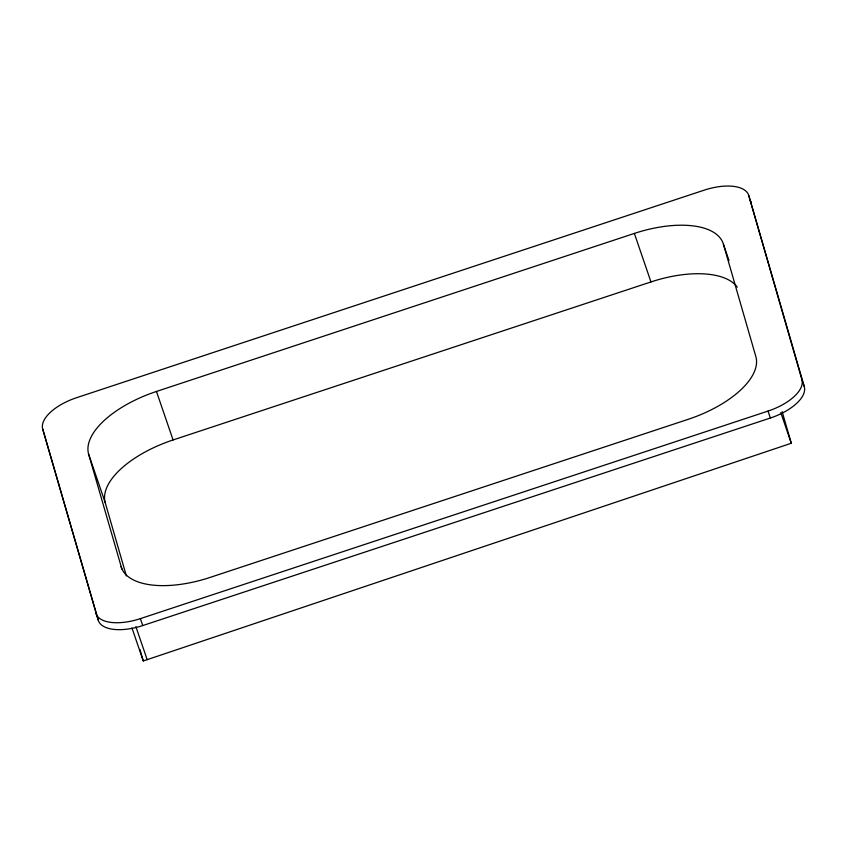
<?xml version="1.0" encoding="UTF-8"?>
<svg xmlns="http://www.w3.org/2000/svg" width="847" height="847" viewBox="0 0 847 847"><rect width="100%" height="100%" fill="white"/><g stroke="black" fill="none" stroke-linecap="round" stroke-linejoin="round"><path stroke-width="1.27" d="M131.952 627.934L143.259 660.946L147.177 659.654L791.278 443.256L782.141 411.631M121.894 569.015L88.639 454.214A82.646 38.295 -18.9 0 1 156.462 391.452L634.361 233.423A82.646 38.295 -18.9 0 1 723.444 244.307L728.981 260.474M126.362 575.918L105.25 502.726A82.646 38.295 -18.9 0 1 173.074 439.953L650.972 281.935A82.646 38.295 -18.9 0 1 737.261 287.154M95.838 613.186A41.323 19.142 -18.9 0 0 140.38 618.628L768.007 411.091A41.323 19.142 -18.9 0 0 801.918 379.71L748.79 195.583A41.323 19.142 -18.9 0 0 704.249 190.141L76.622 397.688A41.323 19.142 -18.9 0 0 42.71 429.069L98.21 620.12A41.323 19.142 -18.9 0 0 142.751 625.562L770.378 418.016A41.323 19.142 -18.9 0 0 804.29 386.634L748.79 195.583M801.918 379.71L804.29 386.634M780.818 412.68L791.278 443.256M768.007 411.091L770.378 418.016M634.361 233.423L650.972 281.935M156.462 391.452L173.074 439.953M88.639 454.214L105.25 502.726M140.38 618.628L142.751 625.562M135.869 626.632L147.177 659.654M42.71 429.069L98.21 620.12M723.444 244.307L755.852 356.619A82.646 38.295 -18.9 0 1 688.018 419.381L210.13 577.41A82.646 38.295 -18.9 0 1 121.047 566.537M139.956 649.533L143.259 660.946M750.135 200.22A41.323 19.142 -18.9 0 1 751.162 202.518"/></g></svg>
